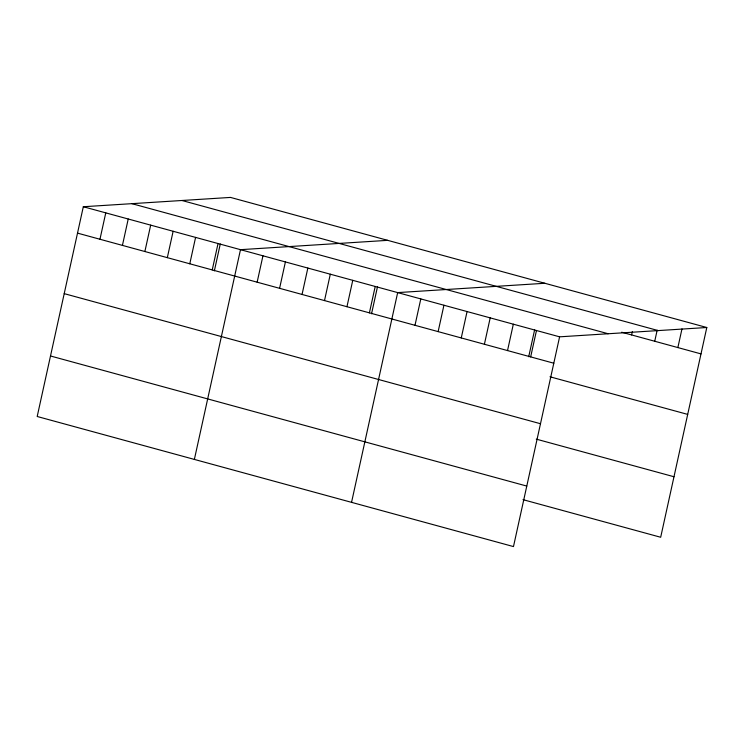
<?xml version="1.0" encoding="UTF-8"?>
<svg xmlns="http://www.w3.org/2000/svg" width="744" height="744" viewBox="0 0 744 744"><rect width="100%" height="100%" fill="white"/><g stroke="black" fill="none" stroke-linecap="round" stroke-linejoin="round"><path stroke-width="1.12" d="M706.8 327.509L230.519 197.42L83.319 206.739L37.2 416.491L513.481 546.58L559.6 336.827L706.8 327.509L660.681 537.261L522.986 499.652M99.966 239.252L105.769 212.868M122.425 245.39L128.228 219.006M144.875 251.518L150.679 225.134M167.326 257.657L173.129 231.272M189.785 263.785L195.588 237.401M212.235 269.923L218.038 243.539M214.365 270.863L220.28 243.967M194.37 459.42L240.489 249.668L387.689 240.349M257.145 282.19L262.948 255.806M279.595 288.319L285.398 261.935M302.045 294.447L307.849 268.063M324.505 300.585L330.308 274.201M346.955 306.714L352.758 280.33M369.405 312.852L375.209 286.468M371.544 313.791L377.459 286.905M351.549 502.349L397.668 292.597L544.868 283.278M414.994 325.305L420.797 298.921M438.132 331.619L443.936 305.235M461.261 337.934L467.065 311.55M484.4 344.258L490.203 317.874M507.529 350.573L513.332 324.189M528.714 356.729L534.629 329.834M530.667 356.897L536.471 330.513M631.6 334.93L632.326 331.638M654.729 341.254L657.147 330.262M677.868 347.569L681.978 328.885M181.945 200.489L658.226 330.587M621.686 332.224L700.997 353.893M131.893 203.661L608.174 333.749M83.319 206.739L559.6 336.827M77.516 233.123L553.796 363.212M549.993 376.789L687.698 414.399M64.216 293.638L540.497 423.727M536.284 439.137L673.99 476.746M50.508 355.985L526.789 486.074"/></g></svg>
